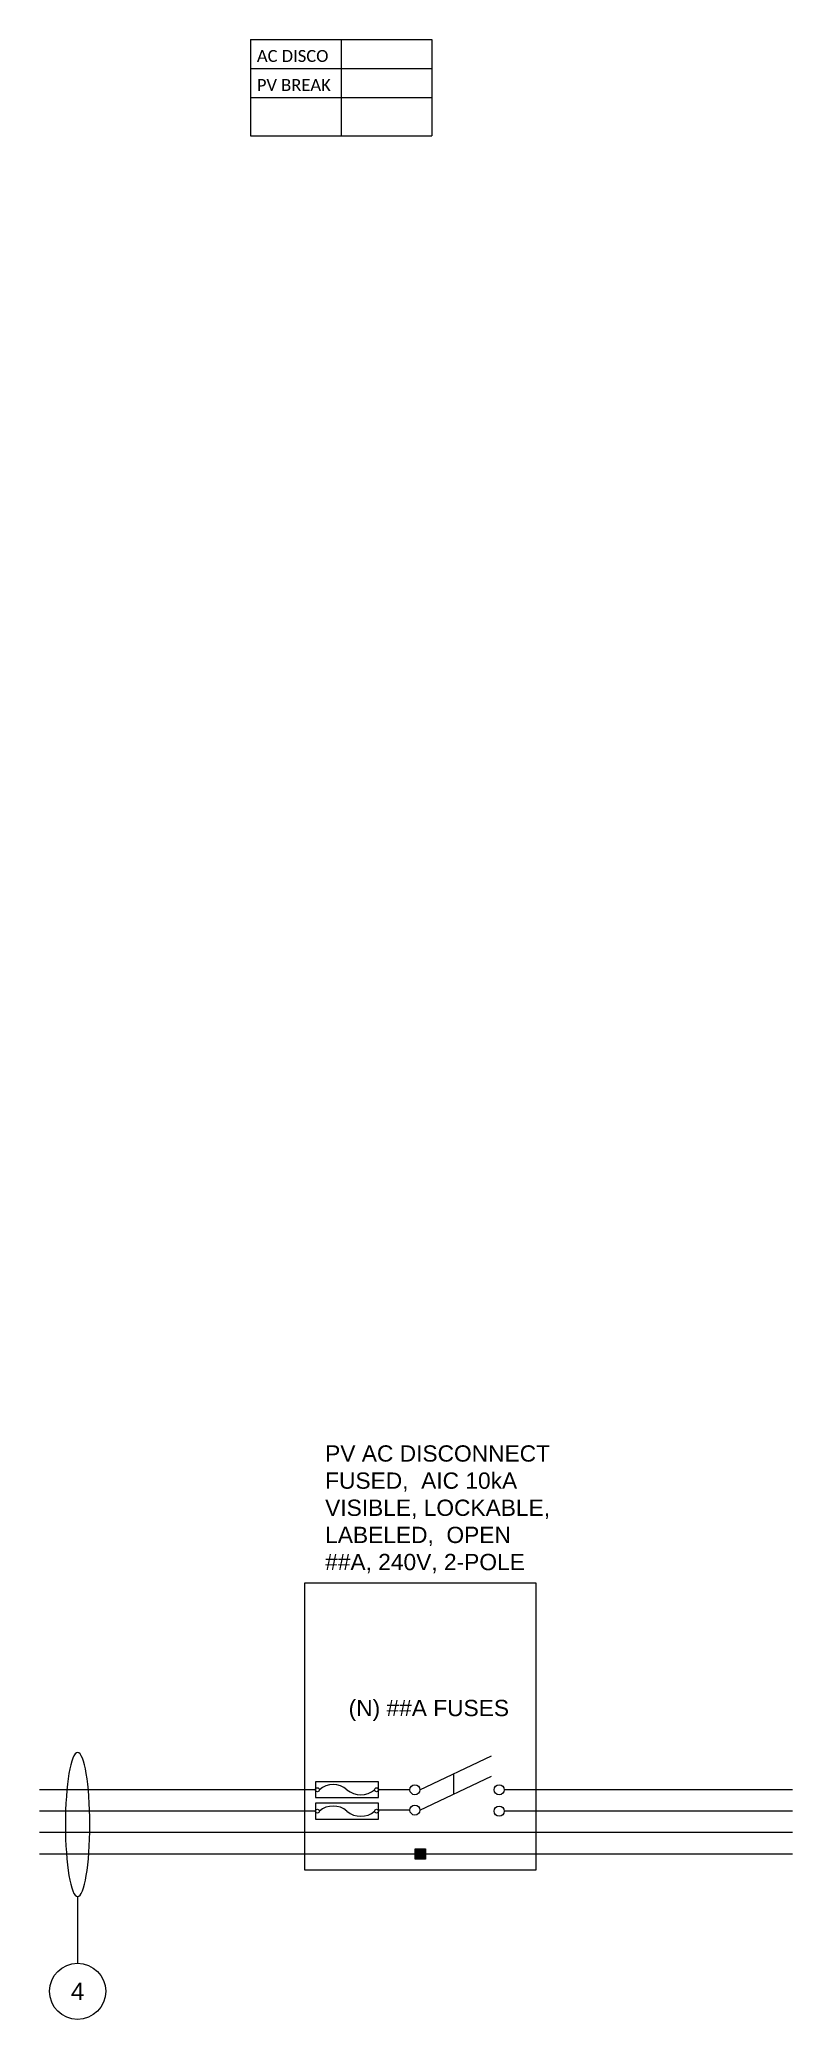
# Model space of a CAD drawing. Header units: inches. Extents: x 283.3 to 318.5, y 6.7 to 99.1.
import ezdxf

# ---------------------------------------------------------------- set-up
doc = ezdxf.new("R2010")
doc.units = ezdxf.units.IN
doc.header["$MEASUREMENT"] = 0
for name, color, linetype in [('Ground', 3, 'Continuous'), ('Negative', 7, 'Continuous'), ('Positive', 1, 'Continuous')]:
    doc.layers.add(name, color=color, linetype=linetype)
doc.layers.add('wirecallout', color=4, linetype='Continuous', lineweight=25)
doc.styles.get("Standard").update_dxf_attribs({"font": 'arial.ttf'})

# ---------------------------------------------------------------- blocks, each defined once
blk = doc.blocks.new('*T20')
at = {"color": 0, "linetype": 'ByBlock', "lineweight": -2, "transparency": 16777216}
for p, q in [((0, 0), (8.467, 0)), ((0, 0), (0, -4.497)), ((4.233, 0), (4.233, -4.497)), ((8.467, 0), (8.467, -4.497)), ((0, -1.348), (8.467, -1.348)), ((0, -2.697), (8.467, -2.697)), ((0, -4.497), (8.467, -4.497))]:
    blk.add_line(p, q, dxfattribs=at)
at = {"color": 0, "transparency": 16777216, "char_height": 0.55556, "width": 3.63333}
for s, insert, attachment_point in [('{\\fCalibri|b0|i0|c0;AC DISCO', (0.3, -1.048), 7), ('{\\fCalibri|b0|i0|c0;PV BREAK', (0.3, -2.397), 7), ('{\\fCalibri|b0|i0|c0;', (8.167, -1.048), 9), ('{\\fCalibri|b0|i0|c0;', (4.533, -2.397), 7)]:
    blk.add_mtext(s, dxfattribs=dict(at, insert=insert, attachment_point=attachment_point))
blk = doc.blocks.new('*U19')
h = blk.add_hatch(color=256)
h.dxf.hatch_style = 1
h.paths.add_polyline_path([(18.027, 0.248), (17.531, 0.248), (17.531, 0), (18.027, 0)])
h.paths.add_polyline_path([(18.027, 0), (17.531, 0), (17.531, -0.248), (18.027, -0.248)])
for p, q in [((17.762, 3), (21.106, 4.582)), ((19.327, 3.74), (19.327, 2.79)), ((17.29, 3), (15.826, 3)), ((17.762, 2.05), (21.106, 3.632)), ((17.29, 2.05), (15.826, 2.05)), ((35.153, 1), (0, 1)), ((1.775, -1.99), (1.775, -5.101))]:
    blk.add_line(p, q)
for points in [[(23.172, -0.753), (12.386, -0.753), (12.386, 12.663), (23.172, 12.663)], [(12.879, 2.631), (15.826, 2.631), (15.826, 3.369), (12.879, 3.369)], [(12.879, 1.631), (15.826, 1.631), (15.826, 2.369), (12.879, 2.369)], [(17.531, 0.248), (18.027, 0.248), (18.027, -0.248), (17.531, -0.248)]]:
    blk.add_lwpolyline(points, close=True)
for centre, radius in [((12.972, 3), 0.0922), ((15.734, 3), 0.0922), ((17.526, 3), 0.236), ((21.461, 3), 0.236), ((12.972, 2), 0.0922), ((15.734, 2), 0.0922), ((17.526, 2.05), 0.236), ((21.461, 2), 0.236), ((1.775, -6.412), 1.311)]:
    blk.add_circle(centre, radius)
for centre, start, end in [((13.708, 2.255), 49.13082, 130.86918), ((14.997, 3.745), 229.13082, 310.86918), ((13.708, 1.255), 49.13082, 130.86918), ((14.997, 2.745), 229.13082, 310.86918)]:
    blk.add_arc(centre, 0.985, start, end)
at = {"layer": 'Ground'}
blk.add_lwpolyline([(0, 0), (35.153, 0)], dxfattribs=at)
at = {"layer": 'Negative'}
for p, q in [((12.068, 3), (0, 3)), ((12.879, 3), (12.068, 3)), ((35.153, 3), (21.696, 3))]:
    blk.add_line(p, q, dxfattribs=at)
at = {"layer": 'Positive', "color": 7}
for p, q in [((12.068, 2), (0, 2)), ((12.885, 2), (12.068, 2)), ((35.153, 2), (21.696, 2))]:
    blk.add_line(p, q, dxfattribs=at)
at = {"layer": 'wirecallout', "color": 7, "extrusion": (0, 0, -1)}
blk.add_ellipse((1.775, 1.374), major_axis=(0, 3.364), ratio=0.169711, dxfattribs=at)
blk.add_blockref('*T20', (9.846, 84.719))
blk.add_text('(N) ##A FUSES', height=0.76).set_placement((14.43, 6.437))
for s, width, gutter_width, heights, insert, char_height, attachment_point in [('PV AC DISCONNECT\\PFUSED,  AIC 10kA\\PVISIBLE, LOCKABLE, LABELED,  OPEN\\P##A, 240V, 2-POLE', 12.26664, 0.95, [6.355], (13.334, 13.112), 0.76, 7), ('4', 15.64005, 1, [0], (1.775, -6.412), 0.8, 5)]:
    blk.add_mtext_dynamic_manual_height_columns(s, width=width, gutter_width=gutter_width, heights=heights, dxfattribs=dict(insert=insert, char_height=char_height, attachment_point=attachment_point))

msp = doc.modelspace()

# ---------------------------------------------------------------- block references
at = {"ltscale": 15}
msp.add_blockref('*U19', (283.342, 14.406), dxfattribs=at)

doc.saveas('drawing.dxf')
